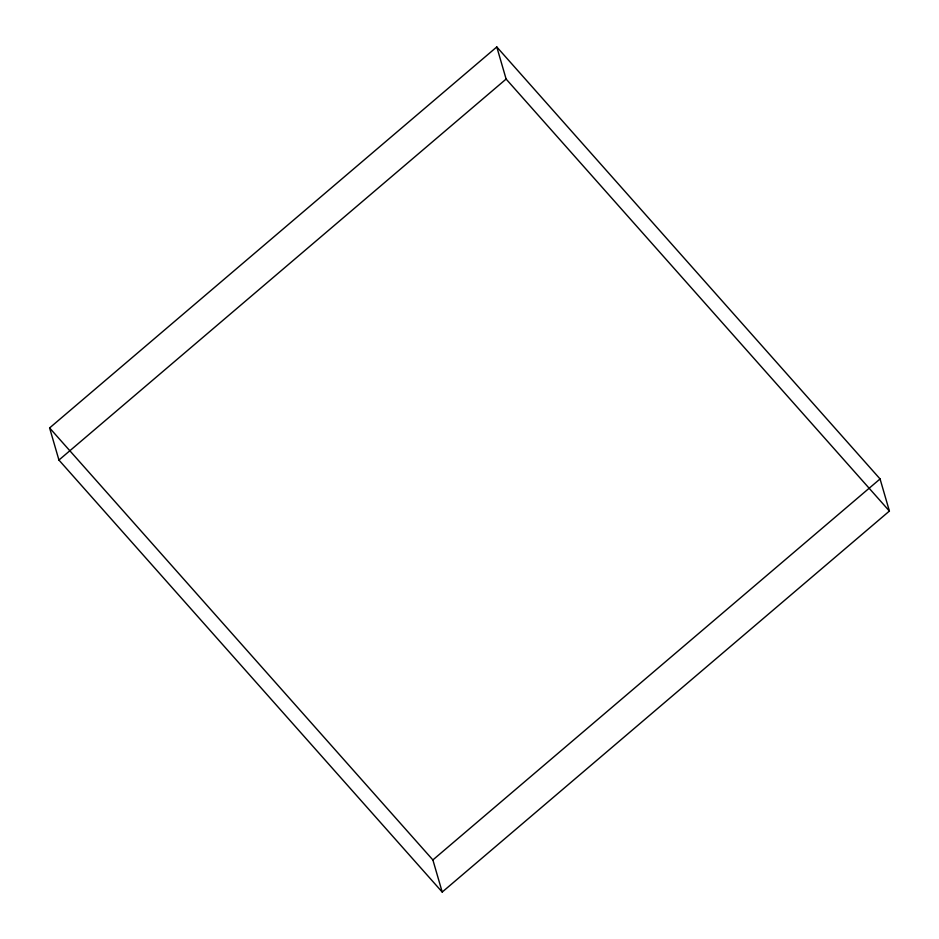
<?xml version="1.0" encoding="UTF-8"?>
<svg xmlns="http://www.w3.org/2000/svg" width="939" height="939" viewBox="0 0 939 939"><rect width="100%" height="100%" fill="white"/><g stroke="black" fill="none" stroke-linecap="round" stroke-linejoin="round"><path stroke-width="1.41" d="M49.603 427.938L496.79 46.95L880.066 478.949L889.397 511.062L442.21 892.05L58.934 460.051L49.603 427.938L432.879 859.936L442.21 892.05M58.934 460.051L506.121 79.064L496.79 46.95M432.879 859.936L880.066 478.949M506.121 79.064L889.397 511.062"/></g></svg>
